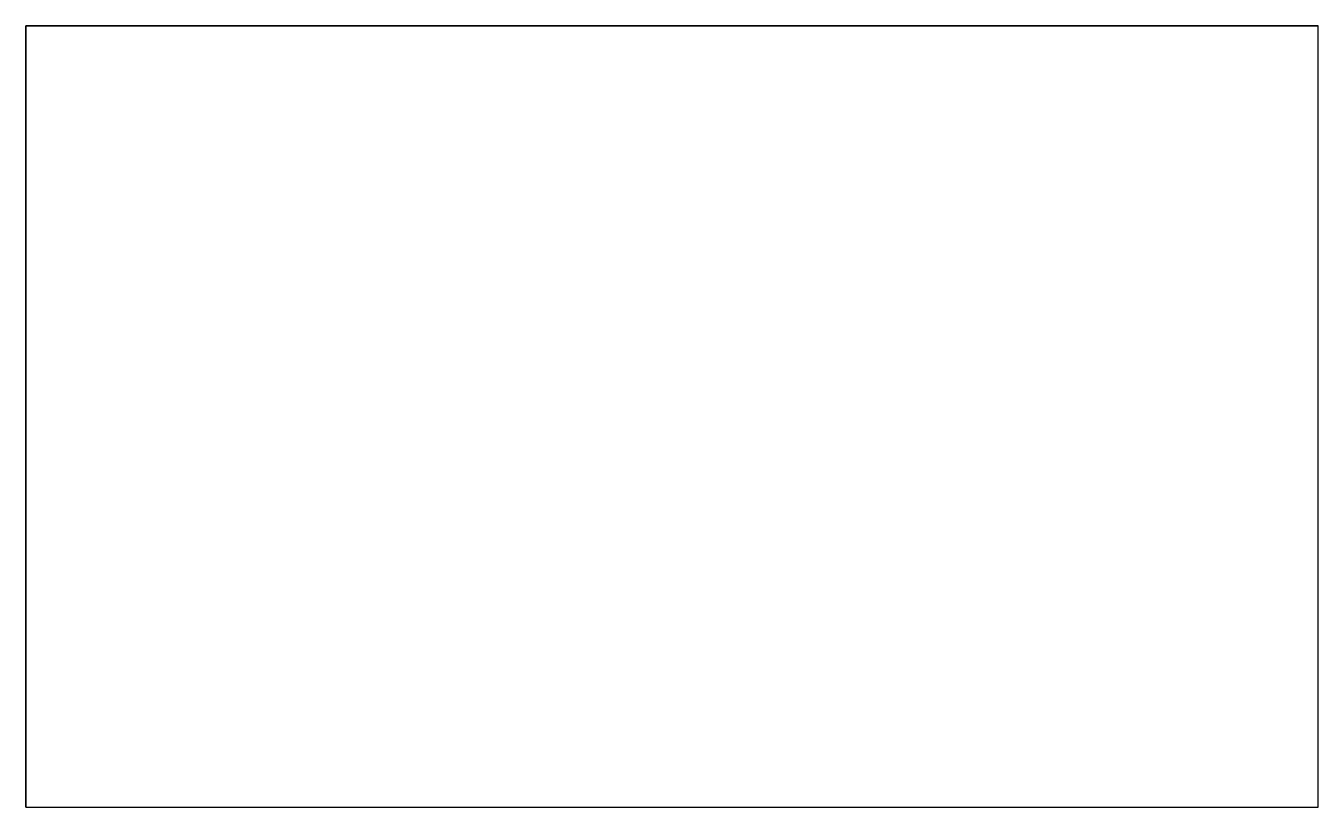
# Model space of a CAD drawing. Header units: millimetres. Extents: x 0 to 266, y 0 to 161.
import ezdxf

# ---------------------------------------------------------------- set-up
doc = ezdxf.new("R2010")
doc.units = ezdxf.units.MM
doc.layers.add('EDGE_BANDING', color=7, linetype='Continuous')
doc.layers.add('OUTSIDE_THROUGH', color=7, linetype='Continuous')

msp = doc.modelspace()

# ---------------------------------------------------------------- linework, layer by layer
at = {"layer": 'EDGE_BANDING'}
for p, q in [((0, 160.75), (266, 160.75)), ((0, 0), (0, 160.75)), ((266, 0), (266, 160.75)), ((0, 0), (266, 0))]:
    msp.add_line(p, q, dxfattribs=at)
at = {"layer": 'OUTSIDE_THROUGH'}
msp.add_lwpolyline([(0, 0), (266, 0), (266, 160.75), (0, 160.75)], close=True, dxfattribs=at)

doc.saveas('drawing.dxf')
